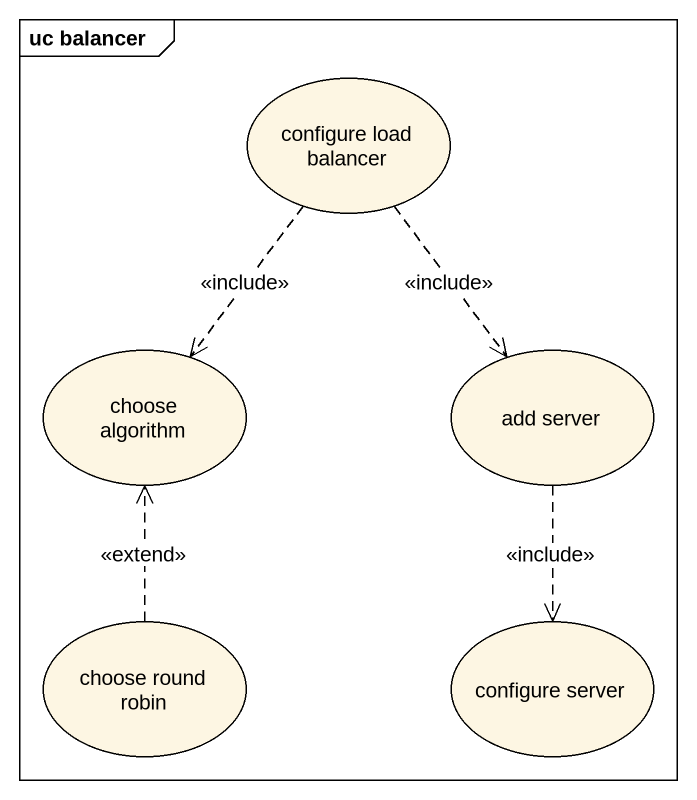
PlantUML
@startuml
mainframe uc balancer
usecase "configure load balancer" as configure_load_balancer
usecase "choose algorithm" as choose_algorithm
usecase "add server" as add_server
usecase "choose round robin" as choose_round_robin
usecase "configure server" as configure_server
configure_load_balancer ..> choose_algorithm : <<include>>
configure_load_balancer ..> add_server : <<include>>
add_server ..> configure_server : <<include>>
choose_round_robin .up.> choose_algorithm : <<extend>>
@enduml
